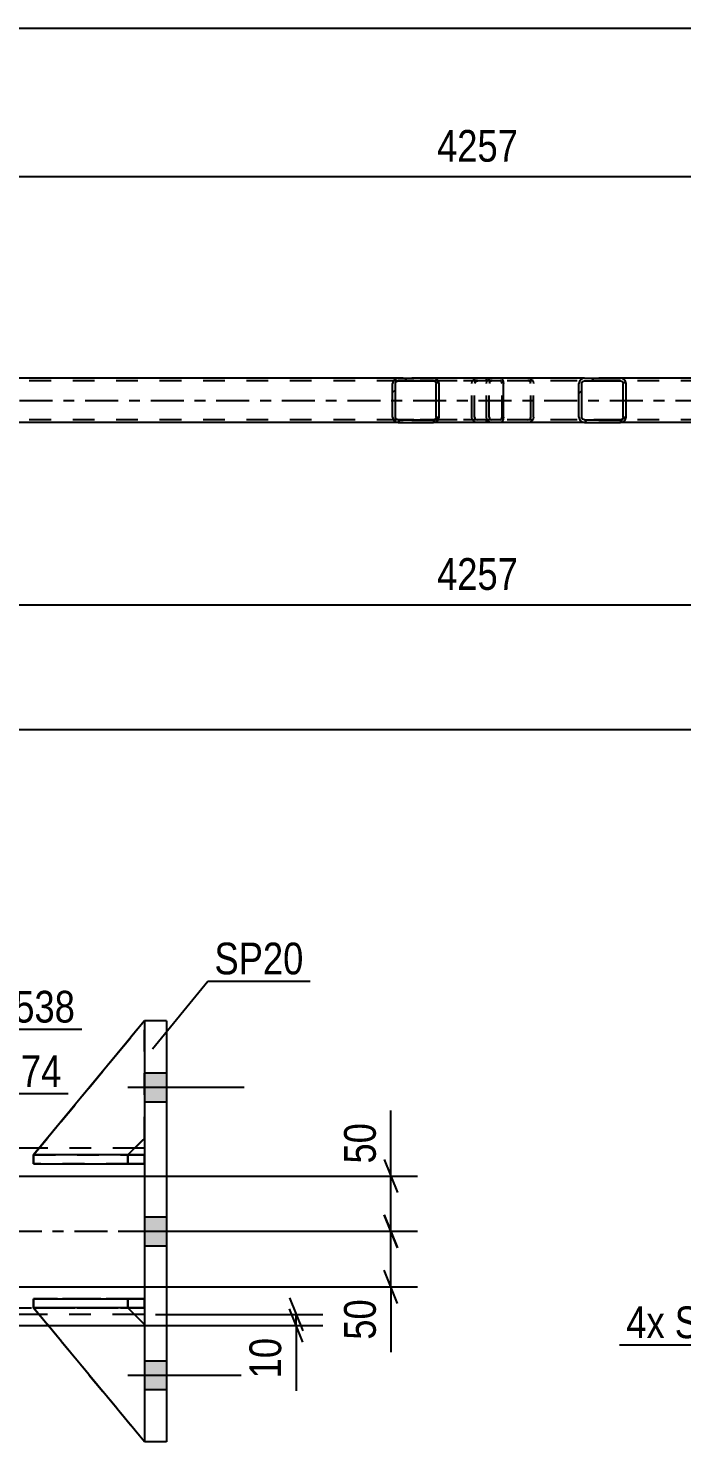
# Model space of a CAD drawing. Header units: millimetres. Extents: x 0 to 841, y 0 to 594.
# Drawn here: x 249.8 to 308.8, y 163.5 to 291.1 of the extents above; entities that cross this region are included whole.
import ezdxf

# ---------------------------------------------------------------- set-up
doc = ezdxf.new("R2010")
doc.units = ezdxf.units.MM
doc.linetypes.add('DXK_LINE_DOT2', pattern=[3.9198, 1.9599, -1.9599])
doc.linetypes.add('DXK_LINE_DOT3', pattern=[5.9187, 2.979, -0.9799, 0.9799, -0.9799])
doc.styles.add('Arial Narrow', font='ARIALN.TTF', dxfattribs={"height": 0.2})

# ---------------------------------------------------------------- blocks, each defined once
blk = doc.blocks.new('Part-318893469-2827 - 2723')
at = {"linetype": 'Continuous'}
h = blk.add_hatch(dxfattribs=at)
h.set_pattern_fill('', scale=0.7, style=0, pattern_type=0)
h.set_pattern_definition([(45, (286.8613, 259.2168), (-1.57154, 1.57154), [])])
h.paths.add_polyline_path([(286.9, 259.03), (286.86, 259.22), (286.75, 259.37), (286.59, 259.48), (286.4, 259.51), (283.21, 259.51), (283.02, 259.48), (282.86, 259.37), (282.75, 259.22), (282.71, 259.03), (282.71, 255.99), (282.75, 255.81), (282.86, 255.65), (283.02, 255.55), (283.21, 255.51), (286.4, 255.51), (286.59, 255.55), (286.75, 255.65), (286.86, 255.81), (286.9, 255.99)])
h.paths.add_polyline_path([(286.63, 255.9), (286.57, 255.82), (286.49, 255.77), (286.4, 255.75), (283.21, 255.75), (283.12, 255.77), (283.03, 255.82), (282.98, 255.9), (282.96, 255.99), (282.96, 259.03), (282.98, 259.12), (283.03, 259.2), (283.12, 259.25), (283.21, 259.27), (286.4, 259.27), (286.49, 259.25), (286.57, 259.2), (286.63, 259.12), (286.65, 259.03), (286.65, 255.99)])
at = {"color": 2, "linetype": 'Continuous'}
for p, q in [((282.75, 259.22), (282.71, 259.03)), ((282.96, 259.03), (282.98, 259.12)), ((282.98, 259.12), (283.03, 259.2)), ((283.21, 259.51), (283.02, 259.48)), ((283.03, 259.2), (283.12, 259.25)), ((283.12, 259.25), (283.21, 259.27)), ((283.21, 259.51), (286.4, 259.51)), ((283.21, 259.27), (286.4, 259.27)), ((292.45, 259.51), (286.4, 259.51)), ((286.59, 259.48), (286.4, 259.51)), ((286.4, 259.27), (286.49, 259.25)), ((286.49, 259.25), (286.57, 259.2)), ((286.57, 259.2), (286.63, 259.12)), ((286.63, 259.12), (286.65, 259.03)), ((286.9, 259.03), (286.86, 259.22)), ((292.45, 259.51), (292.56, 259.48)), ((292.56, 259.48), (292.65, 259.37)), ((292.65, 259.37), (292.7, 259.22)), ((292.7, 259.22), (292.72, 259.03)), ((282.71, 255.99), (282.71, 259.03)), ((282.96, 255.99), (282.96, 259.03)), ((286.65, 255.99), (286.65, 259.03)), ((286.9, 255.99), (286.9, 259.03)), ((292.72, 255.99), (292.72, 259.03)), ((282.71, 255.99), (282.75, 255.81)), ((282.98, 255.9), (282.96, 255.99)), ((283.03, 255.82), (282.98, 255.9)), ((283.02, 255.55), (283.21, 255.51)), ((283.12, 255.77), (283.03, 255.82)), ((283.21, 255.75), (283.12, 255.77)), ((283.21, 255.75), (286.4, 255.75)), ((283.21, 255.51), (286.4, 255.51)), ((286.49, 255.77), (286.4, 255.75)), ((286.4, 255.51), (286.59, 255.55)), ((292.45, 255.51), (286.4, 255.51)), ((286.57, 255.82), (286.49, 255.77)), ((286.63, 255.9), (286.57, 255.82)), ((286.65, 255.99), (286.63, 255.9)), ((286.86, 255.81), (286.9, 255.99)), ((292.56, 255.55), (292.45, 255.51)), ((292.65, 255.65), (292.56, 255.55)), ((292.7, 255.81), (292.65, 255.65)), ((292.72, 255.99), (292.7, 255.81))]:
    blk.add_line(p, q, dxfattribs=at)
at = {"color": 7, "linetype": 'DXK_LINE_DOT2'}
for p, q in [((286.4, 259.51), (283.21, 259.51)), ((292.45, 259.27), (283.21, 259.27)), ((289.86, 259.03), (289.9, 259.22)), ((290.13, 259.12), (290.11, 259.03)), ((290.18, 259.2), (290.13, 259.12)), ((290.17, 259.48), (290.36, 259.51)), ((290.18, 259.2), (290.21, 259.22)), ((290.21, 259.22), (290.27, 259.25)), ((290.27, 259.25), (290.36, 259.27)), ((291.18, 259.27), (291.18, 259.51)), ((292.51, 259.25), (292.45, 259.27)), ((292.55, 259.2), (292.51, 259.25)), ((292.58, 259.12), (292.55, 259.2)), ((292.59, 259.03), (292.58, 259.12)), ((289.86, 255.99), (289.86, 259.03)), ((290.11, 255.99), (290.11, 259.03)), ((292.59, 255.99), (292.59, 259.03)), ((292.45, 255.75), (283.21, 255.75)), ((286.4, 255.51), (283.21, 255.51)), ((289.9, 255.81), (289.86, 255.99)), ((290.11, 255.99), (290.13, 255.9)), ((290.13, 255.9), (290.18, 255.82)), ((290.36, 255.51), (290.17, 255.55)), ((290.18, 255.82), (290.27, 255.77)), ((290.27, 255.77), (290.36, 255.75)), ((291.18, 255.51), (291.18, 255.75)), ((292.45, 255.75), (292.51, 255.77)), ((292.51, 255.77), (292.55, 255.82)), ((292.55, 255.82), (292.58, 255.9)), ((292.58, 255.9), (292.59, 255.99))]:
    blk.add_line(p, q, dxfattribs=at)
at = {"color": 2, "linetype": 'Continuous'}
for centre, start, end in [((283.2, 259.02), 111.1941, 156.1506), ((286.41, 259.02), 23.8494, 68.8059), ((283.2, 256.01), 203.8494, 248.8059), ((286.41, 256.01), 291.1941, 336.1506)]:
    blk.add_arc(centre, 0.492, start, end, dxfattribs=at)
at = {"color": 7, "linetype": 'DXK_LINE_DOT2'}
for centre, start, end in [((290.35, 259.02), 111.1941, 156.1506), ((290.35, 256.01), 203.8494, 248.8059)]:
    blk.add_arc(centre, 0.492, start, end, dxfattribs=at)
blk = doc.blocks.new('Part-318893469-2828 - 2723')
at = {"linetype": 'Continuous'}
h = blk.add_hatch(dxfattribs=at)
h.set_pattern_fill('', scale=0.7, style=0, pattern_type=0)
h.set_pattern_definition([(45, (303.745, 259.2168), (-1.57154, 1.57154), [])])
h.paths.add_polyline_path([(303.78, 259.03), (303.74, 259.22), (303.63, 259.37), (303.47, 259.48), (303.27, 259.51), (300.04, 259.51), (299.84, 259.48), (299.68, 259.37), (299.57, 259.22), (299.53, 259.03), (299.53, 255.99), (299.57, 255.81), (299.68, 255.65), (299.84, 255.55), (300.04, 255.51), (303.27, 255.51), (303.47, 255.55), (303.63, 255.65), (303.74, 255.81), (303.78, 255.99)])
h.paths.add_polyline_path([(303.51, 255.9), (303.45, 255.82), (303.37, 255.77), (303.27, 255.75), (300.04, 255.75), (299.94, 255.77), (299.86, 255.82), (299.8, 255.9), (299.78, 255.99), (299.78, 259.03), (299.8, 259.12), (299.86, 259.2), (299.94, 259.25), (300.04, 259.27), (303.27, 259.27), (303.37, 259.25), (303.45, 259.2), (303.51, 259.12), (303.53, 259.03), (303.53, 255.99)])
at = {"color": 7, "linetype": 'DXK_LINE_DOT2'}
for p, q in [((291.18, 259.03), (291.22, 259.22)), ((291.45, 259.12), (291.43, 259.03)), ((291.51, 259.2), (291.45, 259.12)), ((291.49, 259.48), (291.69, 259.51)), ((291.59, 259.25), (291.51, 259.2)), ((291.69, 259.27), (291.59, 259.25)), ((292.45, 259.51), (291.69, 259.51)), ((303.27, 259.27), (291.69, 259.27)), ((294.92, 259.51), (295.12, 259.48)), ((295.02, 259.25), (294.92, 259.27)), ((295.1, 259.2), (295.02, 259.25)), ((295.16, 259.12), (295.1, 259.2)), ((295.18, 259.03), (295.16, 259.12)), ((295.4, 259.22), (295.43, 259.03)), ((303.27, 259.51), (300.04, 259.51)), ((291.18, 255.99), (291.18, 259.03)), ((291.43, 255.99), (291.43, 259.03)), ((295.18, 255.99), (295.18, 259.03)), ((295.43, 255.99), (295.43, 259.03)), ((291.22, 255.81), (291.18, 255.99)), ((291.43, 255.99), (291.45, 255.9)), ((291.45, 255.9), (291.51, 255.82)), ((291.69, 255.51), (291.49, 255.55)), ((291.51, 255.82), (291.59, 255.77)), ((291.59, 255.77), (291.69, 255.75)), ((303.27, 255.75), (291.69, 255.75)), ((292.45, 255.51), (291.69, 255.51)), ((294.92, 255.75), (295.02, 255.77)), ((295.12, 255.55), (294.92, 255.51)), ((295.02, 255.77), (295.1, 255.82)), ((295.1, 255.82), (295.16, 255.9)), ((295.16, 255.9), (295.18, 255.99)), ((295.43, 255.99), (295.4, 255.81)), ((300.04, 255.51), (303.27, 255.51))]:
    blk.add_line(p, q, dxfattribs=at)
at = {"color": 2, "linetype": 'Continuous'}
for p, q in [((300.04, 259.51), (292.45, 259.51)), ((299.57, 259.22), (299.53, 259.03)), ((299.78, 259.03), (299.8, 259.12)), ((299.8, 259.12), (299.86, 259.2)), ((300.04, 259.51), (299.84, 259.48)), ((299.86, 259.2), (299.94, 259.25)), ((299.94, 259.25), (300.04, 259.27)), ((300.04, 259.51), (303.27, 259.51)), ((300.04, 259.27), (303.27, 259.27)), ((303.47, 259.48), (303.27, 259.51)), ((303.27, 259.27), (303.37, 259.25)), ((303.37, 259.25), (303.45, 259.2)), ((303.45, 259.2), (303.51, 259.12)), ((303.51, 259.12), (303.53, 259.03)), ((303.78, 259.03), (303.74, 259.22)), ((299.53, 255.99), (299.53, 259.03)), ((299.78, 255.99), (299.78, 259.03)), ((303.53, 255.99), (303.53, 259.03)), ((303.78, 255.99), (303.78, 259.03)), ((300.04, 255.51), (292.45, 255.51)), ((299.53, 255.99), (299.57, 255.81)), ((299.8, 255.9), (299.78, 255.99)), ((299.86, 255.82), (299.8, 255.9)), ((299.84, 255.55), (300.04, 255.51)), ((299.94, 255.77), (299.86, 255.82)), ((300.04, 255.75), (299.94, 255.77)), ((300.04, 255.75), (303.27, 255.75)), ((300.04, 255.51), (303.27, 255.51)), ((303.37, 255.77), (303.27, 255.75)), ((303.27, 255.51), (303.47, 255.55)), ((303.45, 255.82), (303.37, 255.77)), ((303.51, 255.9), (303.45, 255.82)), ((303.53, 255.99), (303.51, 255.9)), ((303.74, 255.81), (303.78, 255.99))]:
    blk.add_line(p, q, dxfattribs=at)
at = {"color": 7, "linetype": 'DXK_LINE_DOT2'}
for centre, start, end in [((291.67, 259.01), 110.7583, 155.68), ((294.94, 259.01), 24.32, 69.2417), ((291.67, 256.01), 204.32, 249.2417), ((294.94, 256.01), 290.7583, 335.68)]:
    blk.add_arc(centre, 0.496, start, end, dxfattribs=at)
at = {"color": 2, "linetype": 'Continuous'}
for centre, start, end in [((300.02, 259.01), 110.7583, 155.68), ((303.29, 259.01), 24.32, 69.2417), ((300.02, 256.01), 204.32, 249.2417), ((303.29, 256.01), 290.7583, 335.68)]:
    blk.add_arc(centre, 0.496, start, end, dxfattribs=at)
blk = doc.blocks.new('Part-318893469-2893 - 2723')
at = {"color": 7, "linetype": 'DXK_LINE_DOT2'}
for p, q in [((686.98, 259.27), (112.91, 259.27)), ((303.27, 259.51), (283.21, 259.51)), ((686.98, 255.75), (112.91, 255.75)), ((303.27, 255.51), (283.21, 255.51))]:
    blk.add_line(p, q, dxfattribs=at)
at = {"color": 2, "linetype": 'Continuous'}
for p, q in [((283.21, 259.51), (218.14, 259.51)), ((368.35, 259.51), (303.27, 259.51)), ((283.21, 255.51), (218.14, 255.51)), ((368.35, 255.51), (303.27, 255.51))]:
    blk.add_line(p, q, dxfattribs=at)
at = {"color": 7, "linetype": 'DXK_LINE_DOT3'}
blk.add_line((112.91, 257.51), (686.98, 257.51), dxfattribs=at)
blk = doc.blocks.new('Part-318893469-6552 - 6550')
at = {"color": 2, "linetype": 'Continuous'}
for p, q in [((250.32, 189.38), (250.31, 189.38)), ((250.31, 189.38), (250.31, 188.58)), ((260.31, 189.38), (251.55, 189.38)), ((260.31, 189.38), (260.31, 189.38)), ((260.31, 189.38), (260.31, 188.58)), ((250.31, 188.58), (260.31, 188.58))]:
    blk.add_line(p, q, dxfattribs=at)
at = {"color": 7, "linetype": 'DXK_LINE_DOT2'}
for p, q in [((251.55, 189.38), (250.32, 189.38)), ((258.81, 189.38), (250.32, 189.38)), ((258.81, 189.38), (260.31, 189.38)), ((258.81, 189.38), (258.81, 188.58)), ((260.31, 189.38), (260.31, 189.38)), ((250.31, 188.58), (258.81, 188.58)), ((258.81, 188.58), (260.31, 188.58))]:
    blk.add_line(p, q, dxfattribs=at)
blk = doc.blocks.new('Part-318893469-6682 - 6550')
at = {"color": 7, "linetype": 'DXK_LINE_DOT2'}
for p, q in [((260.31, 201.48), (250.31, 189.37)), ((250.31, 189.37), (260.31, 201.48)), ((260.31, 190.87), (260.31, 201.48)), ((258.81, 189.37), (260.31, 190.87)), ((258.81, 189.37), (260.31, 190.87)), ((250.31, 189.37), (258.81, 189.37)), ((250.31, 189.37), (250.31, 189.37)), ((258.81, 189.37), (250.31, 189.37)), ((258.81, 189.37), (258.81, 189.37))]:
    blk.add_line(p, q, dxfattribs=at)
blk = doc.blocks.new('Part-318893469-6565 - 6550')
at = {"color": 2, "linetype": 'Continuous'}
for p, q in [((262.31, 201.48), (260.31, 201.48)), ((260.31, 201.48), (260.31, 163.48)), ((262.31, 201.48), (262.31, 163.48)), ((262.31, 163.48), (260.31, 163.48))]:
    blk.add_line(p, q, dxfattribs=at)
blk = doc.blocks.new('Part-318893469-6683 - 6550')
at = {"color": 2, "linetype": 'Continuous'}
for p, q in [((250.31, 175.57), (250.31, 175.57)), ((258.81, 175.57), (250.31, 175.57)), ((260.31, 163.48), (250.31, 175.57)), ((258.81, 175.57), (258.81, 175.57)), ((258.81, 175.57), (260.31, 174.07))]:
    blk.add_line(p, q, dxfattribs=at)
at = {"color": 7, "linetype": 'DXK_LINE_DOT2'}
for p, q in [((250.31, 175.57), (258.81, 175.57)), ((260.31, 163.48), (250.31, 175.57)), ((258.81, 175.57), (260.31, 174.07)), ((260.31, 174.07), (260.31, 163.48))]:
    blk.add_line(p, q, dxfattribs=at)
blk = doc.blocks.new('Bolt-318893469-6654 - 6550')
at = {"linetype": 'Continuous'}
for points in [[(262.31, 194.18), (262.31, 196.78), (260.31, 196.78), (260.31, 194.18)], [(262.31, 194.18), (262.31, 196.78), (260.31, 196.78), (260.31, 194.18)], [(262.31, 194.18), (262.31, 196.78), (260.31, 196.78), (260.31, 194.18)], [(262.31, 181.18), (262.31, 183.78), (260.31, 183.78), (260.31, 181.18)], [(262.31, 181.18), (262.31, 183.78), (260.31, 183.78), (260.31, 181.18)], [(262.31, 168.18), (262.31, 170.78), (260.31, 170.78), (260.31, 168.18)], [(262.31, 168.18), (262.31, 170.78), (260.31, 170.78), (260.31, 168.18)], [(262.31, 168.18), (262.31, 170.78), (260.31, 170.78), (260.31, 168.18)]]:
    blk.add_hatch(color=1, dxfattribs=at).paths.add_polyline_path(points)
at = {"color": 1, "linetype": 'Continuous'}
for p, q in [((260.31, 196.78), (262.31, 196.78)), ((260.31, 196.78), (262.31, 196.78)), ((260.31, 196.78), (262.31, 196.78)), ((258.81, 195.48), (269.31, 195.48)), ((258.81, 195.48), (269.31, 195.48)), ((258.81, 195.48), (269.31, 195.48)), ((260.31, 194.18), (262.31, 194.18)), ((260.31, 194.18), (262.31, 194.18)), ((260.31, 194.18), (262.31, 194.18)), ((260.31, 183.78), (262.31, 183.78)), ((260.31, 183.78), (262.31, 183.78)), ((258.81, 182.48), (269.31, 182.48)), ((258.81, 182.48), (269.31, 182.48)), ((260.31, 181.18), (262.31, 181.18)), ((260.31, 181.18), (262.31, 181.18)), ((260.31, 170.78), (262.31, 170.78)), ((260.31, 170.78), (262.31, 170.78)), ((260.31, 170.78), (262.31, 170.78)), ((258.81, 169.48), (269.31, 169.48)), ((258.81, 169.48), (269.31, 169.48)), ((258.81, 169.48), (269.31, 169.48)), ((260.31, 168.18), (262.31, 168.18)), ((260.31, 168.18), (262.31, 168.18)), ((260.31, 168.18), (262.31, 168.18))]:
    blk.add_line(p, q, dxfattribs=at)
blk = doc.blocks.new('Part-318893469-6678 - 6550')
at = {"color": 2, "linetype": 'Continuous'}
for p, q in [((250.31, 176.38), (260.31, 176.38)), ((250.31, 176.38), (250.31, 175.58)), ((260.31, 176.38), (260.31, 176.38)), ((260.31, 175.58), (260.31, 176.38)), ((260.31, 175.58), (250.31, 175.58))]:
    blk.add_line(p, q, dxfattribs=at)
at = {"color": 7, "linetype": 'DXK_LINE_DOT2'}
for p, q in [((258.81, 176.38), (250.31, 176.38)), ((260.31, 176.38), (258.81, 176.38)), ((258.81, 176.38), (258.81, 175.58)), ((260.31, 176.38), (260.31, 176.38)), ((250.31, 175.58), (258.81, 175.58)), ((258.81, 175.58), (260.31, 175.58))]:
    blk.add_line(p, q, dxfattribs=at)
blk = doc.blocks.new('Part-318893469-6679 - 6550')
at = {"color": 7, "linetype": 'DXK_LINE_DOT2'}
for p, q in [((250.31, 188.58), (250.31, 189.38)), ((250.31, 189.38), (258.81, 189.38)), ((260.31, 189.38), (250.31, 189.38)), ((258.81, 188.58), (258.81, 189.38)), ((258.81, 189.38), (260.31, 189.38)), ((260.31, 188.58), (260.31, 189.38)), ((260.31, 188.58), (260.31, 189.38)), ((260.31, 189.38), (260.31, 189.38)), ((258.81, 188.58), (250.31, 188.58)), ((250.31, 188.58), (260.31, 188.58)), ((260.31, 188.58), (258.81, 188.58)), ((260.31, 188.58), (260.31, 188.58))]:
    blk.add_line(p, q, dxfattribs=at)
blk = doc.blocks.new('Part-318893469-6680 - 6550')
at = {"color": 7, "linetype": 'DXK_LINE_DOT2'}
for p, q in [((250.31, 175.58), (250.31, 176.38)), ((250.31, 176.38), (258.81, 176.38)), ((260.31, 176.38), (250.31, 176.38)), ((258.81, 175.58), (258.81, 176.38)), ((258.81, 176.38), (260.31, 176.38)), ((260.31, 175.58), (260.31, 176.38)), ((260.31, 175.58), (260.31, 176.38)), ((260.31, 176.38), (260.31, 176.38)), ((258.81, 175.58), (250.31, 175.58)), ((250.31, 175.58), (260.31, 175.58)), ((260.31, 175.58), (258.81, 175.58)), ((260.31, 175.58), (260.31, 175.58))]:
    blk.add_line(p, q, dxfattribs=at)
blk = doc.blocks.new('Part-318893469-6681 - 6550')
at = {"color": 2, "linetype": 'Continuous'}
for p, q in [((260.31, 201.48), (250.31, 189.37)), ((258.82, 189.38), (260.31, 190.87)), ((251.55, 189.37), (250.31, 189.37)), ((250.31, 189.37), (250.31, 189.37))]:
    blk.add_line(p, q, dxfattribs=at)
at = {"color": 7, "linetype": 'DXK_LINE_DOT2'}
for p, q in [((250.31, 189.37), (260.31, 201.48)), ((260.31, 190.87), (260.31, 201.48)), ((258.81, 189.37), (260.31, 190.87)), ((258.81, 189.37), (250.31, 189.37)), ((258.81, 189.37), (251.55, 189.37)), ((258.81, 189.37), (258.82, 189.38)), ((258.81, 189.37), (258.81, 189.37))]:
    blk.add_line(p, q, dxfattribs=at)
blk = doc.blocks.new('Part-318893469-6684 - 6550')
at = {"color": 7, "linetype": 'DXK_LINE_DOT2'}
for p, q in [((250.31, 175.57), (258.81, 175.57)), ((260.31, 163.48), (250.31, 175.57)), ((250.31, 175.57), (250.31, 175.57)), ((258.81, 175.57), (250.31, 175.57)), ((250.31, 175.57), (260.31, 163.48)), ((258.81, 175.57), (260.31, 174.07)), ((258.81, 175.57), (258.81, 175.57)), ((260.31, 174.07), (258.81, 175.57)), ((260.31, 174.07), (260.31, 163.48))]:
    blk.add_line(p, q, dxfattribs=at)
blk = doc.blocks.new('Part-318893469-6704 - 6550')
at = {"color": 2, "linetype": 'Continuous'}
for p, q in [((250.81, 189.98), (240.31, 189.98)), ((260.31, 189.98), (259.42, 189.98)), ((250.79, 174.98), (240.31, 174.98)), ((260.31, 174.98), (259.4, 174.98))]:
    blk.add_line(p, q, dxfattribs=at)
at = {"color": 7, "linetype": 'DXK_LINE_DOT2'}
for p, q in [((240.31, 174.98), (240.31, 189.98)), ((260.31, 189.38), (240.31, 189.38)), ((259.42, 189.98), (250.81, 189.98)), ((260.31, 189.98), (260.31, 174.98)), ((240.31, 175.58), (260.31, 175.58)), ((259.4, 174.98), (250.79, 174.98))]:
    blk.add_line(p, q, dxfattribs=at)
at = {"color": 7, "linetype": 'DXK_LINE_DOT3'}
blk.add_line((230.31, 182.48), (270.31, 182.48), dxfattribs=at)
blk = doc.blocks.new('StraightDimension-318893469-3024 - 2723')
at = {"color": 7, "linetype": 'Continuous'}
blk.add_line((104.29, 291.11), (695.6, 291.11), dxfattribs=at)
blk = doc.blocks.new('StraightDimension-318893469-3045 - 2723')
at = {"color": 7, "linetype": 'Continuous'}
blk.add_line((205.24, 239.05), (375.51, 239.05), dxfattribs=at)
at = {"color": 0}
blk.add_wipeout([(294.63, 239.8), (294.63, 244), (286.12, 244), (286.12, 239.8)], dxfattribs=at)
at = {"color": 3, "style": 'Arial Narrow'}
blk.add_text('4257', height=2.863, dxfattribs=at).set_placement((286.72, 240.4))
blk = doc.blocks.new('StraightDimension-318893469-3147 - 2723')
at = {"color": 7, "linetype": 'Continuous'}
blk.add_line((205.24, 277.71), (375.51, 277.71), dxfattribs=at)
at = {"color": 0}
blk.add_wipeout([(294.63, 278.46), (294.63, 282.66), (286.12, 282.66), (286.12, 278.46)], dxfattribs=at)
at = {"color": 3, "style": 'Arial Narrow'}
blk.add_text('4257', height=2.863, dxfattribs=at).set_placement((286.72, 279.06))
blk = doc.blocks.new('StraightDimension-318893469-3170 - 2723')
at = {"color": 7, "linetype": 'Continuous'}
blk.add_line((103.65, 227.8), (696.24, 227.8), dxfattribs=at)
blk = doc.blocks.new('StraightDimension-318893469-6792 - 6550')
at = {"color": 7, "linetype": 'Continuous'}
for p, q in [((273.4, 176.48), (274.6, 173.48)), ((261.31, 174.98), (276.4, 174.98)), ((274.6, 172.48), (273.4, 175.48)), ((274, 173.98), (274, 174.98)), ((241.31, 173.98), (276.4, 173.98)), ((274, 173.98), (274, 168.07)), ((274, 173.98), (274, 168.07))]:
    blk.add_line(p, q, dxfattribs=at)
at = {"color": 0}
blk.add_wipeout([(273.25, 173.45), (269.05, 173.45), (269.05, 168.6), (273.25, 168.6)], dxfattribs=at)
at = {"color": 3, "style": 'Arial Narrow'}
blk.add_text('10', height=2.863, rotation=90.0002, dxfattribs=at).set_placement((272.65, 169.2))
blk = doc.blocks.new('StraightDimension-318893469-6750 - 6550')
at = {"color": 7, "linetype": 'Continuous'}
for p, q in [((281.94, 183.98), (283.14, 180.98)), ((268.79, 182.48), (284.94, 182.48)), ((282.54, 177.47), (282.54, 182.48)), ((283.14, 175.97), (281.94, 178.97)), ((235.31, 177.47), (284.94, 177.47)), ((282.54, 177.47), (282.54, 171.56)), ((282.54, 177.47), (282.54, 171.56))]:
    blk.add_line(p, q, dxfattribs=at)
at = {"color": 0}
blk.add_wipeout([(281.79, 176.95), (277.59, 176.95), (277.59, 172.09), (281.79, 172.09)], dxfattribs=at)
at = {"color": 3, "style": 'Arial Narrow'}
blk.add_text('50', height=2.863, rotation=90.0002, dxfattribs=at).set_placement((281.19, 172.69))
blk = doc.blocks.new('StraightDimension-318893469-6760 - 6550')
at = {"color": 7, "linetype": 'Continuous'}
for p, q in [((282.54, 187.47), (282.54, 193.38)), ((282.54, 187.47), (282.54, 193.38)), ((281.94, 188.97), (283.14, 185.97)), ((235.31, 187.47), (284.94, 187.47)), ((282.54, 182.48), (282.54, 187.47)), ((283.14, 180.98), (281.94, 183.98)), ((268.79, 182.48), (284.94, 182.48))]:
    blk.add_line(p, q, dxfattribs=at)
at = {"color": 0}
blk.add_wipeout([(281.79, 192.85), (277.59, 192.85), (277.59, 188), (281.79, 188)], dxfattribs=at)
at = {"color": 3, "style": 'Arial Narrow'}
blk.add_text('50', height=2.863, rotation=90.0002, dxfattribs=at).set_placement((281.19, 188.6))
blk = doc.blocks.new('Mark-318893469-6561 - 6550')
at = {"color": 0}
blk.add_wipeout([(274.67, 205.68), (274.67, 208.68), (266.63, 208.68), (266.63, 205.68)], dxfattribs=at)
blk.add_wipeout([(274.67, 205.68), (274.67, 208.68), (266.63, 208.68), (266.63, 205.68)], dxfattribs=at)
at = {"color": 30, "linetype": 'Continuous'}
for p, q in [((261.03, 198.95), (266.03, 205.08)), ((266.03, 205.08), (275.27, 205.08))]:
    blk.add_line(p, q, dxfattribs=at)
at = {"color": 3, "style": 'Arial Narrow'}
blk.add_text('SP20', height=2.863, dxfattribs=at).set_placement((266.63, 205.68))
blk = doc.blocks.new('Mark-318893469-6700 - 6550')
at = {"color": 0}
blk.add_wipeout([(252.82, 195.52), (252.82, 198.52), (244.97, 198.52), (244.97, 195.52)], dxfattribs=at)
blk.add_wipeout([(252.82, 195.52), (252.82, 198.52), (244.97, 198.52), (244.97, 195.52)], dxfattribs=at)
at = {"color": 30, "linetype": 'Continuous'}
for p, q in [((241.72, 188.29), (244.37, 194.92)), ((244.37, 194.92), (253.42, 194.92))]:
    blk.add_line(p, q, dxfattribs=at)
at = {"color": 3, "style": 'Arial Narrow'}
blk.add_text('TB74', height=2.863, dxfattribs=at).set_placement((244.97, 195.52))
blk = doc.blocks.new('Mark-318893469-6695 - 6550')
at = {"color": 0}
blk.add_wipeout([(254.06, 201.33), (254.06, 204.33), (244.55, 204.33), (244.55, 201.33)], dxfattribs=at)
blk.add_wipeout([(254.06, 201.33), (254.06, 204.33), (244.55, 204.33), (244.55, 201.33)], dxfattribs=at)
at = {"color": 30, "linetype": 'Continuous'}
for p, q in [((239.54, 187.55), (243.95, 200.73)), ((243.95, 200.73), (254.66, 200.73))]:
    blk.add_line(p, q, dxfattribs=at)
at = {"color": 3, "style": 'Arial Narrow'}
blk.add_text('PL538', height=2.863, dxfattribs=at).set_placement((244.55, 201.33))
blk = doc.blocks.new('MarkSet-318893469-2713 - 2370')
at = {"color": 0}
for points in [[(307.27, 172.83), (307.27, 175.83), (303.8, 175.83), (303.8, 172.83)], [(316.02, 172.83), (316.02, 175.83), (308.17, 175.83), (308.17, 172.83)], [(321.49, 172.83), (321.49, 175.83), (316.92, 175.83), (316.92, 172.83)]]:
    blk.add_wipeout(points, dxfattribs=at)
for points in [[(307.27, 172.83), (307.27, 175.83), (303.8, 175.83), (303.8, 172.83)], [(316.02, 172.83), (316.02, 175.83), (308.17, 175.83), (308.17, 172.83)], [(321.49, 172.83), (321.49, 175.83), (316.92, 175.83), (316.92, 172.83)]]:
    blk.add_wipeout(points, dxfattribs=at)
at = {"color": 30, "linetype": 'Continuous'}
for p in [(330.38, 183.35), (303.2, 172.23)]:
    blk.add_line(p, (322.09, 172.23), dxfattribs=at)
at = {"color": 3, "style": 'Arial Narrow'}
for s, p in [('4x', (303.8, 172.83)), ('ST33', (308.17, 172.83)), ('NS', (316.92, 172.83))]:
    blk.add_text(s, height=2.863, dxfattribs=at).set_placement(p)

msp = doc.modelspace()

# ---------------------------------------------------------------- block references
for name in ['StraightDimension-318893469-3024 - 2723', 'Part-318893469-2893 - 2723', 'Part-318893469-2827 - 2723', 'Part-318893469-2828 - 2723', 'StraightDimension-318893469-3045 - 2723', 'Part-318893469-6682 - 6550', 'Part-318893469-6681 - 6550', 'Part-318893469-6565 - 6550', 'Bolt-318893469-6654 - 6550', 'Part-318893469-6704 - 6550', 'Part-318893469-6552 - 6550', 'Part-318893469-6679 - 6550', 'MarkSet-318893469-2713 - 2370', 'Part-318893469-6678 - 6550', 'Part-318893469-6680 - 6550', 'Part-318893469-6683 - 6550', 'Part-318893469-6684 - 6550']:
    msp.add_blockref(name, (0, 0))

# ---------------------------------------------------------------- next in the draw order: block references
for name in ['StraightDimension-318893469-3147 - 2723', 'StraightDimension-318893469-3170 - 2723', 'Mark-318893469-6561 - 6550', 'StraightDimension-318893469-6792 - 6550']:
    msp.add_blockref(name, (0, 0))

# ---------------------------------------------------------------- next in the draw order: block references
msp.add_blockref('StraightDimension-318893469-6750 - 6550', (0, 0))

# ---------------------------------------------------------------- next in the draw order: block references
msp.add_blockref('StraightDimension-318893469-6760 - 6550', (0, 0))

# ---------------------------------------------------------------- next in the draw order: block references
msp.add_blockref('Mark-318893469-6700 - 6550', (0, 0))

# ---------------------------------------------------------------- next in the draw order: block references
msp.add_blockref('Mark-318893469-6695 - 6550', (0, 0))

doc.saveas('drawing.dxf')
